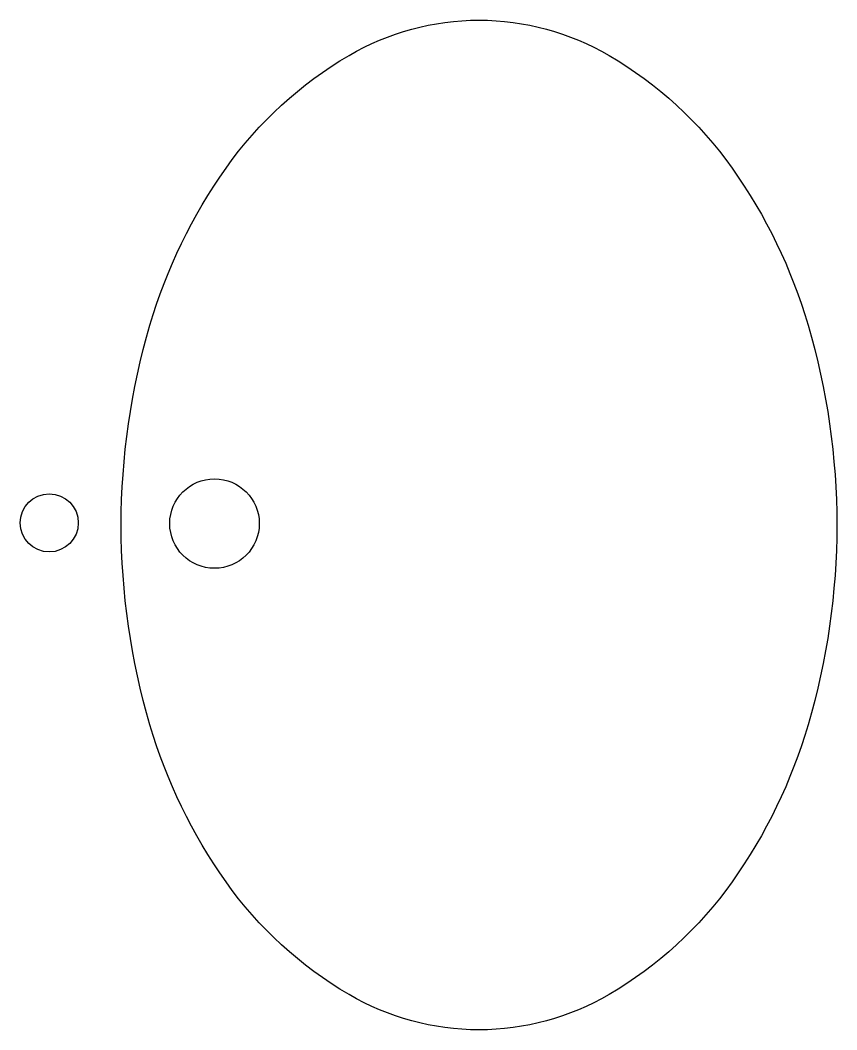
# Model space of a CAD drawing. Header units: millimetres. Extents: x -2894.668 to -2894.329, y 2970.795 to 2971.214.
import ezdxf

# ---------------------------------------------------------------- set-up
doc = ezdxf.new("R2010")
doc.units = ezdxf.units.MM
doc.header["$LTSCALE"] = 10
doc.layers.add('banheiro_louças', color=2, linetype='Continuous')

msp = doc.modelspace()

# ---------------------------------------------------------------- linework, layer by layer
at = {"layer": 'banheiro_louças'}
msp.add_lwpolyline([(-2894.32912, 2971.00413, -0.071528), (-2894.34105, 2970.92117, -0.082959), (-2894.37261, 2970.85603, -0.106733), (-2894.42365, 2970.80929, -0.132968), (-2894.47761, 2970.79468, -0.132968), (-2894.53156, 2970.80929, -0.106733), (-2894.5826, 2970.85603, -0.082959), (-2894.61417, 2970.92117, -0.071528), (-2894.6261, 2971.00413, -0.071528), (-2894.61417, 2971.08709, -0.082959), (-2894.5826, 2971.15223, -0.106733), (-2894.53156, 2971.19897, -0.132968), (-2894.47761, 2971.21358, -0.132968), (-2894.42365, 2971.19897, -0.106733), (-2894.37261, 2971.15223, -0.082959), (-2894.34105, 2971.08709, -0.071528)], format="xyb", close=True, dxfattribs=at)
at = {"layer": 'banheiro_louças', "color": 1}
for centre, radius in [((-2894.58738, 2971.00473), 0.01857), ((-2894.65597, 2971.00501), 0.01206)]:
    msp.add_circle(centre, radius, dxfattribs=at)

doc.saveas('drawing.dxf')
